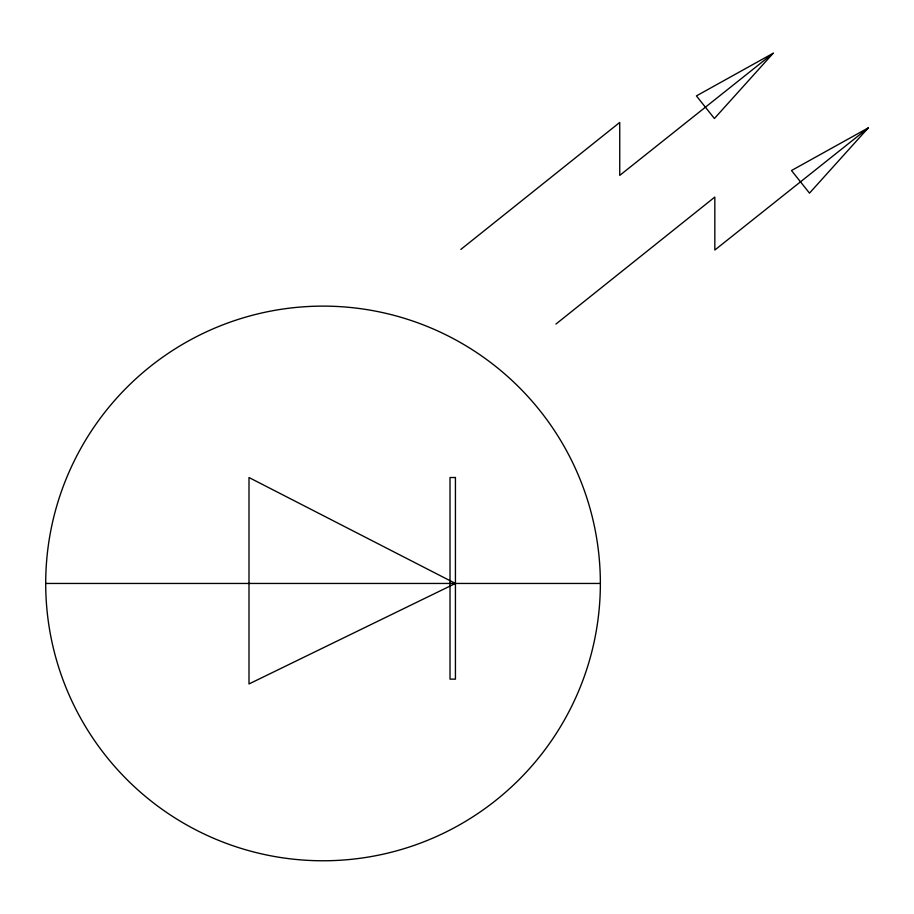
<?xml version="1.0" encoding="UTF-8"?>
<svg xmlns="http://www.w3.org/2000/svg" width="914" height="914" viewBox="0 0 914 914"><rect width="100%" height="100%" fill="white"/><g stroke="black" fill="none" stroke-linecap="round" stroke-linejoin="round"><path stroke-width="1.37" d="M773.21 53.218L714.405 118.5L696.411 95.901L773.21 53.218L619.738 175.397L619.738 122.43L460.85 249.419M868.3 127.857L809.496 193.128L791.501 170.53L868.3 127.857L714.828 250.025L714.828 197.058L555.941 324.059M45.7 583.452L600.361 583.452A277.33 277.33 0 0 1 184.365 823.617A277.33 277.33 0 0 1 184.365 343.276A277.33 277.33 0 0 1 600.361 583.452M455.435 583.452L248.996 683.958L248.996 477.519L455.435 583.452M455.435 477.519L450.019 477.519L450.019 679.136L455.435 679.136L455.435 477.519"/></g></svg>
